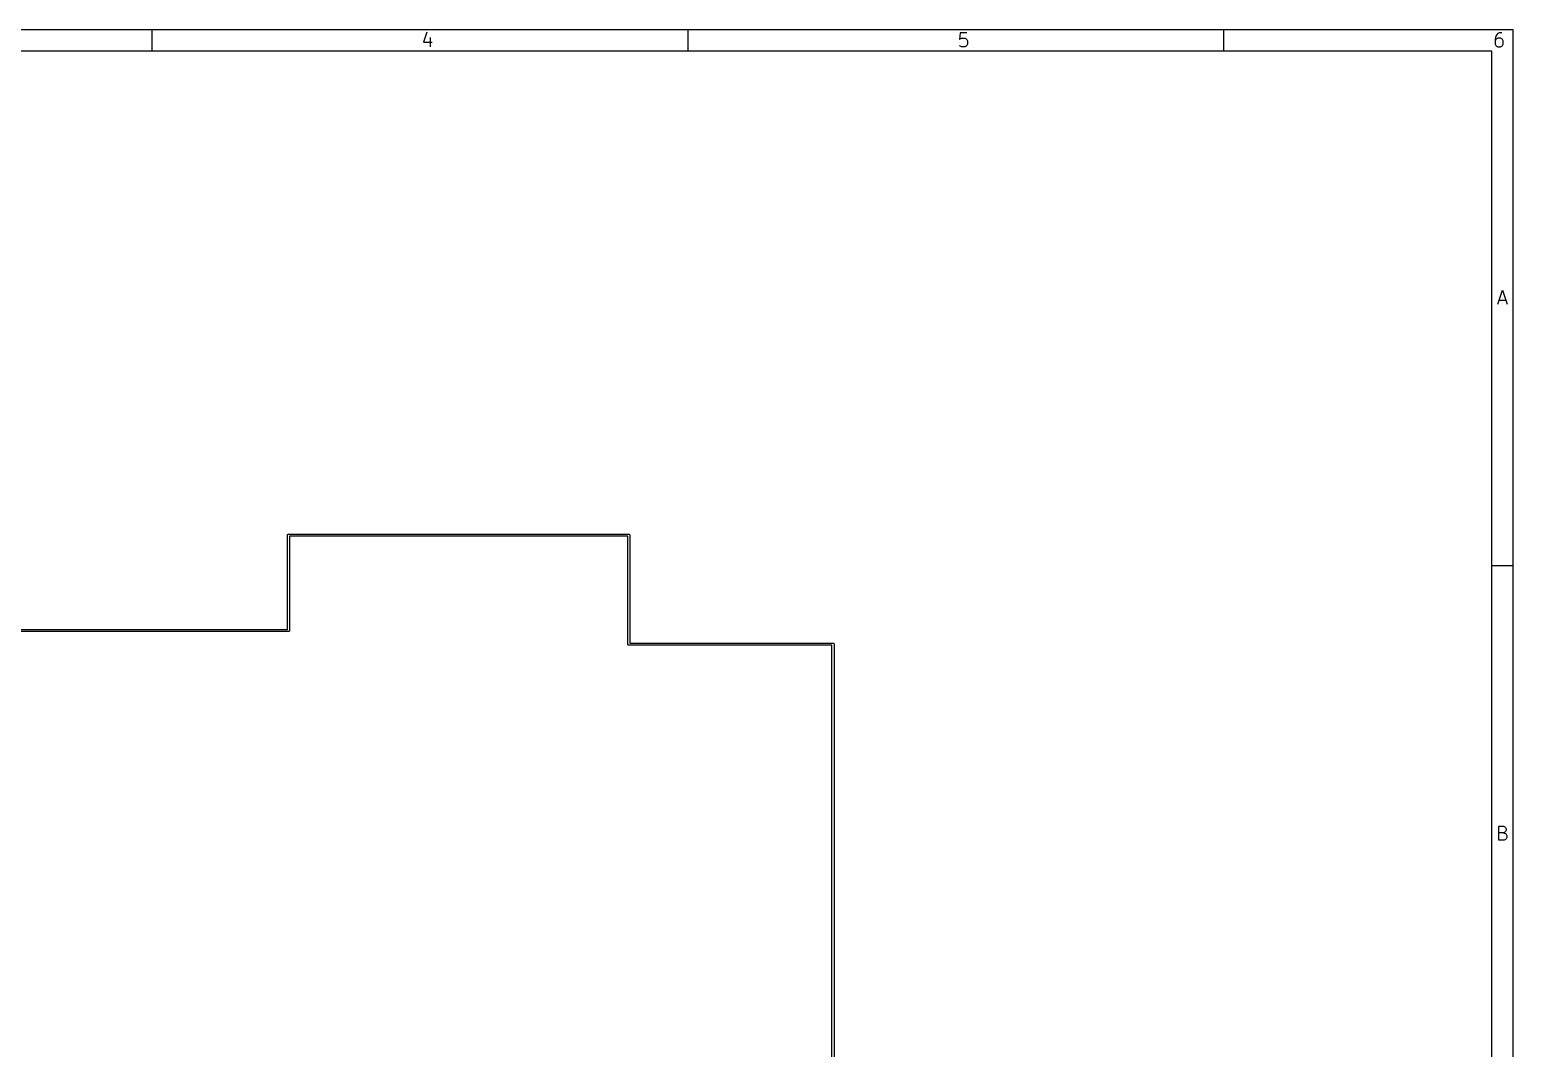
# Model space of a CAD drawing. Extents: x -80 to 197, y -68 to 122.
# Drawn here: x 58.4 to 196.8, y 27.1 to 122.1 of the extents above; entities that cross this region are included whole.
import ezdxf

# ---------------------------------------------------------------- set-up
doc = ezdxf.new("R2010")
doc.units = 0
doc.header["$MEASUREMENT"] = 0
doc.layers.add('BLACK', color=7, linetype='CONTINUOUS')

msp = doc.modelspace()

# ---------------------------------------------------------------- linework, layer by layer
at = {"layer": 'BLACK', "linetype": 'CONTINUOUS'}
for p, q in [((196.832, 122.08), (-80.17, 122.08)), ((69.83, 120.08), (69.83, 122.08)), ((95.4621, 121.854), (95.1526, 120.925)), ((119.83, 120.08), (119.83, 122.08)), ((169.83, 120.08), (169.83, 122.08)), ((196.832, -67.9272), (196.832, 122.08)), ((95.1526, 120.925), (95.9574, 120.925)), ((95.7717, 121.359), (95.7717, 120.492)), ((145.215, 121.792), (145.153, 121.173)), ((145.153, 121.173), (145.215, 121.235)), ((145.215, 120.554), (145.153, 120.616)), ((145.834, 121.792), (145.215, 121.792)), ((145.215, 121.235), (145.338, 121.297)), ((145.338, 120.492), (145.215, 120.554)), ((145.338, 121.297), (145.648, 121.297)), ((145.648, 120.492), (145.338, 120.492)), ((145.648, 121.297), (145.772, 121.235)), ((145.772, 120.554), (145.648, 120.492)), ((145.772, 121.235), (145.834, 121.173)), ((145.834, 120.616), (145.772, 120.554)), ((145.834, 121.173), (145.895, 121.049)), ((145.895, 120.74), (145.834, 120.616)), ((145.895, 121.049), (145.895, 120.74)), ((195.215, 121.482), (195.153, 121.235)), ((195.153, 121.235), (195.153, 120.74)), ((195.215, 121.173), (195.153, 121.049)), ((195.153, 120.74), (195.215, 120.616)), ((195.338, 121.668), (195.215, 121.482)), ((195.276, 121.235), (195.215, 121.173)), ((195.215, 120.616), (195.276, 120.554)), ((195.4, 121.297), (195.276, 121.235)), ((195.276, 120.554), (195.4, 120.492)), ((195.4, 121.73), (195.338, 121.668)), ((195.524, 121.792), (195.4, 121.73)), ((195.648, 121.297), (195.4, 121.297)), ((195.4, 120.492), (195.648, 120.492)), ((195.772, 121.792), (195.524, 121.792)), ((195.772, 121.235), (195.648, 121.297)), ((195.648, 120.492), (195.772, 120.554)), ((195.834, 121.173), (195.772, 121.235)), ((195.772, 120.554), (195.834, 120.616)), ((195.895, 121.049), (195.834, 121.173)), ((195.834, 120.616), (195.895, 120.74)), ((195.895, 120.74), (195.895, 121.049)), ((194.832, 120.08), (-78.17, 120.08)), ((194.832, -65.9272), (194.832, 120.08)), ((195.399, 96.4919), (195.832, 97.7919)), ((195.832, 97.7919), (196.266, 96.4919)), ((195.523, 96.8633), (196.142, 96.8633)), ((82.45, 74.9476), (82.453, 74.956)), ((82.45, 74.9387), (82.45, 74.9476)), ((82.45, 66.14), (82.45, 74.9387)), ((82.453, 74.956), (82.4546, 74.9647)), ((82.4546, 74.9647), (82.459, 74.9724)), ((82.459, 74.9724), (82.4621, 74.9808)), ((82.4621, 74.9808), (82.4678, 74.9876)), ((82.4678, 74.9876), (82.4722, 74.9953)), ((82.4722, 74.9953), (82.479, 75.001)), ((82.479, 75.001), (82.4847, 75.0078)), ((82.4847, 75.0078), (82.4924, 75.0122)), ((82.4924, 75.0122), (82.4992, 75.0179)), ((82.4992, 75.0179), (82.5076, 75.021)), ((82.5076, 75.021), (82.5153, 75.0254)), ((82.5153, 75.0254), (82.524, 75.027)), ((82.524, 75.027), (82.5324, 75.03)), ((82.5324, 75.03), (82.5412, 75.03)), ((82.5412, 75.03), (82.5413, 75.03)), ((82.5413, 75.03), (114.309, 75.03)), ((82.65, 74.83), (82.65, 66.0313)), ((114.2, 74.83), (82.65, 74.83)), ((114.2, 64.7876), (114.2, 74.83)), ((114.309, 75.03), (114.318, 75.03)), ((114.309, 75.03), (114.309, 75.03)), ((114.318, 75.03), (114.326, 75.027)), ((114.326, 75.027), (114.335, 75.0254)), ((114.335, 75.0254), (114.342, 75.021)), ((114.342, 75.021), (114.351, 75.0179)), ((114.351, 75.0179), (114.358, 75.0122)), ((114.358, 75.0122), (114.365, 75.0078)), ((114.365, 75.0078), (114.371, 75.001)), ((114.371, 75.001), (114.378, 74.9953)), ((114.378, 74.9953), (114.382, 74.9876)), ((114.382, 74.9876), (114.388, 74.9808)), ((114.388, 74.9808), (114.391, 74.9724)), ((114.391, 74.9724), (114.395, 74.9647)), ((114.395, 74.9647), (114.397, 74.956)), ((114.397, 74.956), (114.4, 74.9476)), ((114.4, 74.9476), (114.4, 74.9388)), ((114.4, 74.9388), (114.4, 74.9387)), ((114.4, 74.9387), (114.4, 64.87)), ((196.832, 72.08), (194.832, 72.08)), ((26.6613, 66.14), (82.45, 66.14)), ((82.5587, 65.94), (26.6761, 65.94)), ((82.5588, 65.94), (82.5587, 65.94)), ((82.5676, 65.94), (82.5588, 65.94)), ((82.576, 65.943), (82.5676, 65.94)), ((82.5847, 65.9446), (82.576, 65.943)), ((82.5924, 65.949), (82.5847, 65.9446)), ((82.6008, 65.9521), (82.5924, 65.949)), ((82.6076, 65.9578), (82.6008, 65.9521)), ((82.6153, 65.9622), (82.6076, 65.9578)), ((82.621, 65.969), (82.6153, 65.9622)), ((82.6278, 65.9747), (82.621, 65.969)), ((82.6322, 65.9824), (82.6278, 65.9747)), ((82.6379, 65.9892), (82.6322, 65.9824)), ((82.641, 65.9976), (82.6379, 65.9892)), ((82.6454, 66.0053), (82.641, 65.9976)), ((82.647, 66.014), (82.6454, 66.0053)), ((82.65, 66.0224), (82.647, 66.014)), ((82.65, 66.0313), (82.65, 66.0312)), ((82.65, 66.0312), (82.65, 66.0224)), ((114.2, 64.7524), (114.2, 64.7876)), ((114.203, 64.744), (114.2, 64.7524)), ((114.205, 64.7353), (114.203, 64.744)), ((114.209, 64.7276), (114.205, 64.7353)), ((114.212, 64.7192), (114.209, 64.7276)), ((114.218, 64.7124), (114.212, 64.7192)), ((114.222, 64.7047), (114.218, 64.7124)), ((114.229, 64.699), (114.222, 64.7047)), ((114.235, 64.6922), (114.229, 64.699)), ((114.242, 64.6878), (114.235, 64.6922)), ((114.249, 64.6821), (114.242, 64.6878)), ((114.258, 64.679), (114.249, 64.6821)), ((114.265, 64.6746), (114.258, 64.679)), ((114.274, 64.673), (114.265, 64.6746)), ((114.282, 64.67), (114.274, 64.673)), ((114.291, 64.67), (114.282, 64.67)), ((133.25, 64.67), (114.291, 64.67)), ((114.291, 64.67), (114.291, 64.67)), ((114.4, 64.87), (133.359, 64.87)), ((133.25, -2.53393), (133.25, 64.67)), ((133.359, 64.87), (133.359, 64.87)), ((133.359, 64.87), (133.368, 64.87)), ((133.368, 64.87), (133.376, 64.867)), ((133.376, 64.867), (133.385, 64.8654)), ((133.385, 64.8654), (133.392, 64.861)), ((133.392, 64.861), (133.401, 64.8579)), ((133.401, 64.8579), (133.408, 64.8522)), ((133.408, 64.8522), (133.415, 64.8478)), ((133.415, 64.8478), (133.421, 64.841)), ((133.421, 64.841), (133.428, 64.8353)), ((133.428, 64.8353), (133.432, 64.8276)), ((133.432, 64.8276), (133.438, 64.8208)), ((133.438, 64.8208), (133.441, 64.8124)), ((133.441, 64.8124), (133.445, 64.8047)), ((133.445, 64.8047), (133.447, 64.796)), ((133.447, 64.796), (133.45, 64.7876)), ((133.45, 64.7876), (133.45, 64.7788)), ((133.45, 64.7788), (133.45, 64.7787)), ((133.45, 64.7787), (133.45, -2.54874)), ((195.492, 46.4919), (195.492, 47.7919)), ((195.492, 47.7919), (195.925, 47.7919)), ((195.925, 47.1729), (195.492, 47.1729)), ((195.925, 47.7919), (196.049, 47.73)), ((196.049, 47.2348), (195.925, 47.1729)), ((195.925, 47.1729), (196.111, 47.111)), ((196.049, 47.73), (196.111, 47.6681)), ((196.111, 47.2967), (196.049, 47.2348)), ((196.111, 47.6681), (196.173, 47.5443)), ((196.173, 47.4205), (196.111, 47.2967)), ((196.111, 47.111), (196.173, 47.049)), ((196.173, 47.5443), (196.173, 47.4205)), ((195.987, 46.4919), (195.492, 46.4919)), ((196.111, 46.5538), (195.987, 46.4919)), ((196.173, 46.6157), (196.111, 46.5538)), ((196.173, 47.049), (196.235, 46.9252)), ((196.235, 46.7395), (196.173, 46.6157)), ((196.235, 46.9252), (196.235, 46.7395))]:
    msp.add_line(p, q, dxfattribs=at)

doc.saveas('drawing.dxf')
